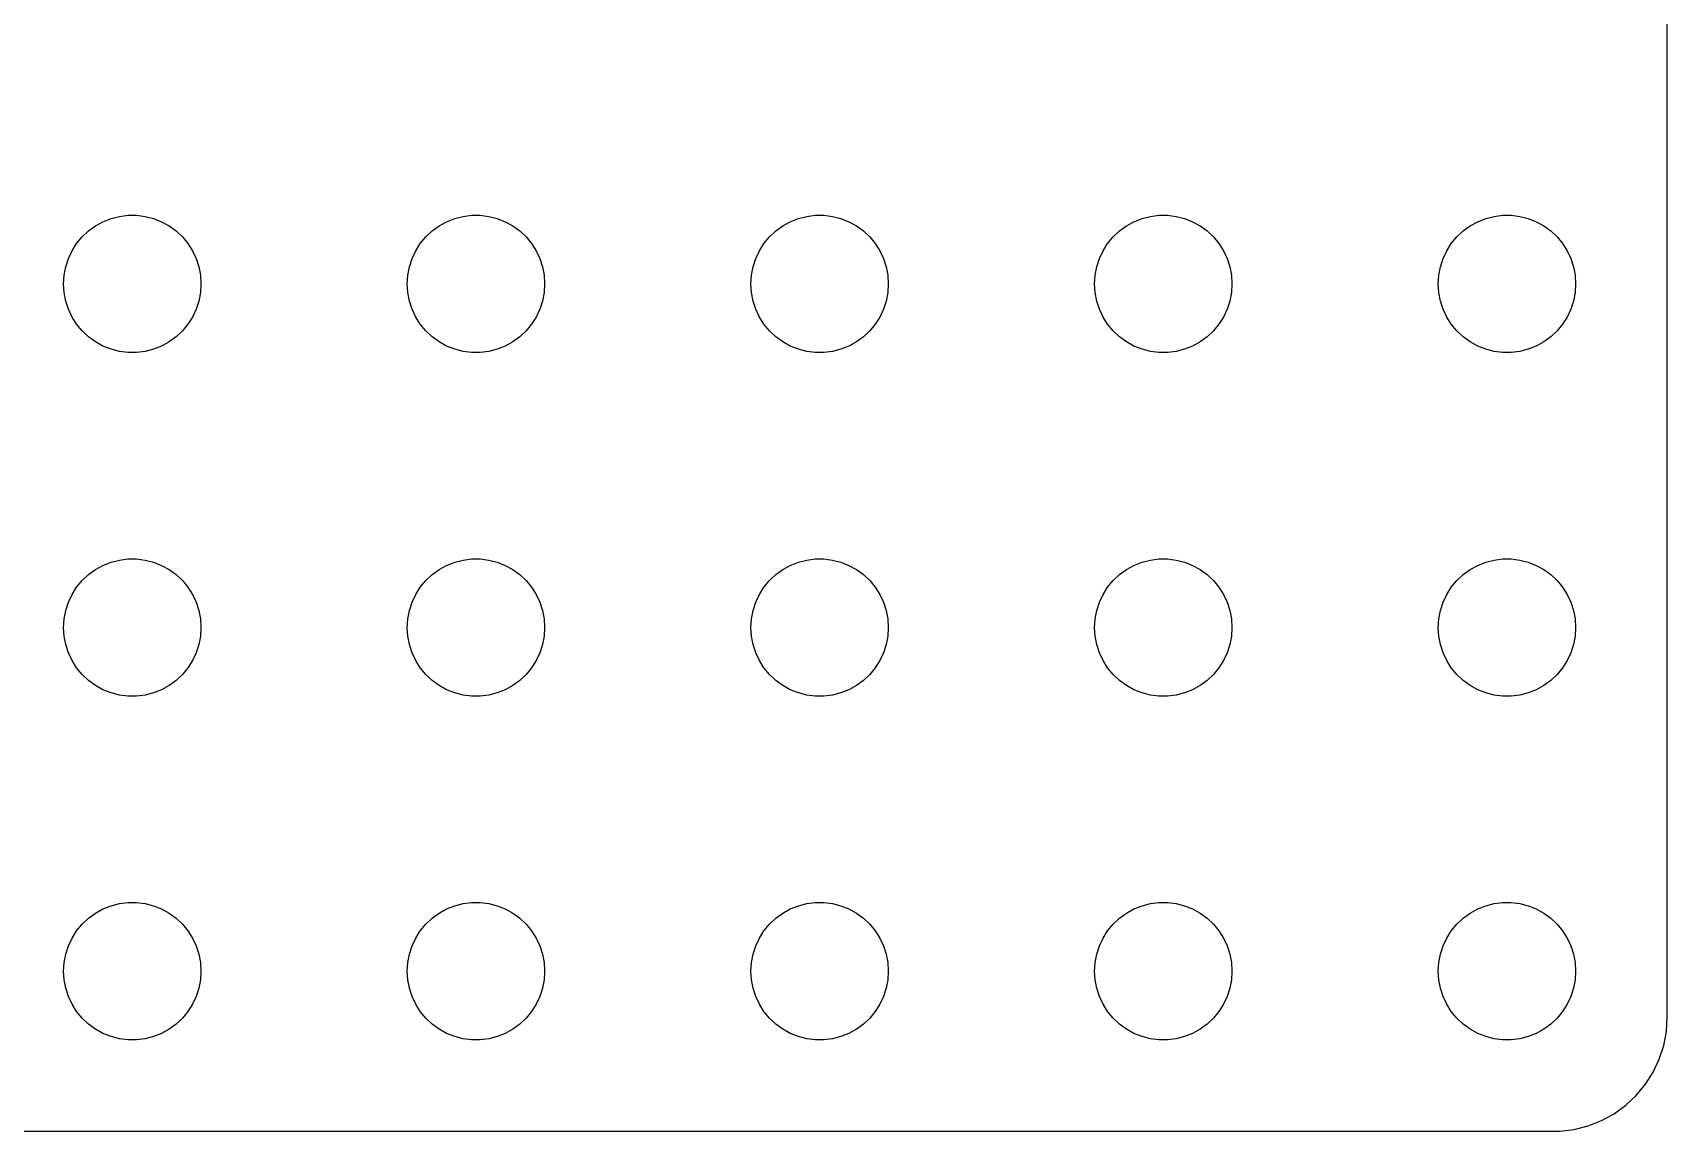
# Model space of a CAD drawing. Header units: metres. Extents: x -134 to 134, y 62 to 280.
# Drawn here: x 63.2 to 134.5, y 62 to 110 of the extents above; entities that cross this region are included whole.
import ezdxf

# ---------------------------------------------------------------- set-up
doc = ezdxf.new("R2010")
doc.units = ezdxf.units.M

msp = doc.modelspace()

# ---------------------------------------------------------------- linework, layer by layer
for p, q in [((134.5, 67), (134.5, 161)), ((65.3131, 101.054), (65.5877, 101.312)), ((65.5877, 101.312), (65.8925, 101.533)), ((65.8925, 101.533), (66.2227, 101.714)), ((66.2227, 101.714), (66.573, 101.853)), ((66.573, 101.853), (66.9379, 101.947)), ((66.9379, 101.947), (67.3116, 101.994)), ((67.3116, 101.994), (67.6884, 101.994)), ((67.6884, 101.994), (68.0621, 101.947)), ((68.0621, 101.947), (68.427, 101.853)), ((68.427, 101.853), (68.7773, 101.714)), ((68.7773, 101.714), (69.1075, 101.533)), ((69.1075, 101.533), (69.4123, 101.312)), ((69.4123, 101.312), (69.6869, 101.054)), ((80.3131, 101.054), (80.5877, 101.312)), ((80.5877, 101.312), (80.8925, 101.533)), ((80.8925, 101.533), (81.2227, 101.714)), ((81.2227, 101.714), (81.573, 101.853)), ((81.573, 101.853), (81.9379, 101.947)), ((81.9379, 101.947), (82.3116, 101.994)), ((82.3116, 101.994), (82.6884, 101.994)), ((82.6884, 101.994), (83.0621, 101.947)), ((83.0621, 101.947), (83.427, 101.853)), ((83.427, 101.853), (83.7773, 101.714)), ((83.7773, 101.714), (84.1075, 101.533)), ((84.1075, 101.533), (84.4123, 101.312)), ((84.4123, 101.312), (84.6869, 101.054)), ((95.3131, 101.054), (95.5877, 101.312)), ((95.5877, 101.312), (95.8925, 101.533)), ((95.8925, 101.533), (96.2227, 101.714)), ((96.2227, 101.714), (96.573, 101.853)), ((96.573, 101.853), (96.9379, 101.947)), ((96.9379, 101.947), (97.3116, 101.994)), ((97.3116, 101.994), (97.6884, 101.994)), ((97.6884, 101.994), (98.0621, 101.947)), ((98.0621, 101.947), (98.427, 101.853)), ((98.427, 101.853), (98.7773, 101.714)), ((98.7773, 101.714), (99.1075, 101.533)), ((99.1075, 101.533), (99.4123, 101.312)), ((99.4123, 101.312), (99.6869, 101.054)), ((110.313, 101.054), (110.588, 101.312)), ((110.588, 101.312), (110.893, 101.533)), ((110.893, 101.533), (111.223, 101.714)), ((111.223, 101.714), (111.573, 101.853)), ((111.573, 101.853), (111.938, 101.947)), ((111.938, 101.947), (112.312, 101.994)), ((112.312, 101.994), (112.688, 101.994)), ((112.688, 101.994), (113.062, 101.947)), ((113.062, 101.947), (113.427, 101.853)), ((113.427, 101.853), (113.777, 101.714)), ((113.777, 101.714), (114.107, 101.533)), ((114.107, 101.533), (114.412, 101.312)), ((114.412, 101.312), (114.687, 101.054)), ((125.313, 101.054), (125.588, 101.312)), ((125.588, 101.312), (125.893, 101.533)), ((125.893, 101.533), (126.223, 101.714)), ((126.223, 101.714), (126.573, 101.853)), ((126.573, 101.853), (126.938, 101.947)), ((126.938, 101.947), (127.312, 101.994)), ((127.312, 101.994), (127.688, 101.994)), ((127.688, 101.994), (128.062, 101.947)), ((128.062, 101.947), (128.427, 101.853)), ((128.427, 101.853), (128.777, 101.714)), ((128.777, 101.714), (129.107, 101.533)), ((129.107, 101.533), (129.412, 101.312)), ((129.412, 101.312), (129.687, 101.054)), ((64.8711, 100.445), (65.073, 100.763)), ((65.073, 100.763), (65.3131, 101.054)), ((69.6869, 101.054), (69.927, 100.763)), ((69.927, 100.763), (70.1289, 100.445)), ((79.8711, 100.445), (80.073, 100.763)), ((80.073, 100.763), (80.3131, 101.054)), ((84.6869, 101.054), (84.927, 100.763)), ((84.927, 100.763), (85.1289, 100.445)), ((94.8711, 100.445), (95.073, 100.763)), ((95.073, 100.763), (95.3131, 101.054)), ((99.6869, 101.054), (99.927, 100.763)), ((99.927, 100.763), (100.129, 100.445)), ((109.871, 100.445), (110.073, 100.763)), ((110.073, 100.763), (110.313, 101.054)), ((114.687, 101.054), (114.927, 100.763)), ((114.927, 100.763), (115.129, 100.445)), ((124.871, 100.445), (125.073, 100.763)), ((125.073, 100.763), (125.313, 101.054)), ((129.687, 101.054), (129.927, 100.763)), ((129.927, 100.763), (130.129, 100.445)), ((64.5943, 99.7461), (64.7107, 100.104)), ((64.7107, 100.104), (64.8711, 100.445)), ((70.1289, 100.445), (70.2893, 100.104)), ((70.2893, 100.104), (70.4057, 99.7461)), ((79.5943, 99.7461), (79.7107, 100.104)), ((79.7107, 100.104), (79.8711, 100.445)), ((85.1289, 100.445), (85.2893, 100.104)), ((85.2893, 100.104), (85.4057, 99.7461)), ((94.5943, 99.7461), (94.7107, 100.104)), ((94.7107, 100.104), (94.8711, 100.445)), ((100.129, 100.445), (100.289, 100.104)), ((100.289, 100.104), (100.406, 99.7461)), ((109.594, 99.7461), (109.711, 100.104)), ((109.711, 100.104), (109.871, 100.445)), ((115.129, 100.445), (115.289, 100.104)), ((115.289, 100.104), (115.406, 99.7461)), ((124.594, 99.7461), (124.711, 100.104)), ((124.711, 100.104), (124.871, 100.445)), ((130.129, 100.445), (130.289, 100.104)), ((130.289, 100.104), (130.406, 99.7461)), ((64.5, 99), (64.5237, 99.376)), ((64.5237, 99.376), (64.5943, 99.7461)), ((70.4057, 99.7461), (70.4763, 99.376)), ((70.4763, 99.376), (70.5, 99)), ((79.5, 99), (79.5237, 99.376)), ((79.5237, 99.376), (79.5943, 99.7461)), ((85.4057, 99.7461), (85.4763, 99.376)), ((85.4763, 99.376), (85.5, 99)), ((94.5, 99), (94.5237, 99.376)), ((94.5237, 99.376), (94.5943, 99.7461)), ((100.406, 99.7461), (100.476, 99.376)), ((100.476, 99.376), (100.5, 99)), ((109.5, 99), (109.524, 99.376)), ((109.524, 99.376), (109.594, 99.7461)), ((115.406, 99.7461), (115.476, 99.376)), ((115.476, 99.376), (115.5, 99)), ((124.5, 99), (124.524, 99.376)), ((124.524, 99.376), (124.594, 99.7461)), ((130.406, 99.7461), (130.476, 99.376)), ((130.476, 99.376), (130.5, 99)), ((64.5237, 98.624), (64.5, 99)), ((64.5943, 98.2539), (64.5237, 98.624)), ((70.4763, 98.624), (70.4057, 98.2539)), ((70.5, 99), (70.4763, 98.624)), ((79.5237, 98.624), (79.5, 99)), ((79.5943, 98.2539), (79.5237, 98.624)), ((85.4763, 98.624), (85.4057, 98.2539)), ((85.5, 99), (85.4763, 98.624)), ((94.5237, 98.624), (94.5, 99)), ((94.5943, 98.2539), (94.5237, 98.624)), ((100.476, 98.624), (100.406, 98.2539)), ((100.5, 99), (100.476, 98.624)), ((109.524, 98.624), (109.5, 99)), ((109.594, 98.2539), (109.524, 98.624)), ((115.476, 98.624), (115.406, 98.2539)), ((115.5, 99), (115.476, 98.624)), ((124.524, 98.624), (124.5, 99)), ((124.594, 98.2539), (124.524, 98.624)), ((130.476, 98.624), (130.406, 98.2539)), ((130.5, 99), (130.476, 98.624)), ((64.7107, 97.8956), (64.5943, 98.2539)), ((64.8711, 97.5547), (64.7107, 97.8956)), ((70.2893, 97.8956), (70.1289, 97.5547)), ((70.4057, 98.2539), (70.2893, 97.8956)), ((79.7107, 97.8956), (79.5943, 98.2539)), ((79.8711, 97.5547), (79.7107, 97.8956)), ((85.2893, 97.8956), (85.1289, 97.5547)), ((85.4057, 98.2539), (85.2893, 97.8956)), ((94.7107, 97.8956), (94.5943, 98.2539)), ((94.8711, 97.5547), (94.7107, 97.8956)), ((100.289, 97.8956), (100.129, 97.5547)), ((100.406, 98.2539), (100.289, 97.8956)), ((109.711, 97.8956), (109.594, 98.2539)), ((109.871, 97.5547), (109.711, 97.8956)), ((115.289, 97.8956), (115.129, 97.5547)), ((115.406, 98.2539), (115.289, 97.8956)), ((124.711, 97.8956), (124.594, 98.2539)), ((124.871, 97.5547), (124.711, 97.8956)), ((130.289, 97.8956), (130.129, 97.5547)), ((130.406, 98.2539), (130.289, 97.8956)), ((65.073, 97.2366), (64.8711, 97.5547)), ((65.3131, 96.9464), (65.073, 97.2366)), ((69.927, 97.2366), (69.6869, 96.9464)), ((70.1289, 97.5547), (69.927, 97.2366)), ((80.073, 97.2366), (79.8711, 97.5547)), ((80.3131, 96.9464), (80.073, 97.2366)), ((84.927, 97.2366), (84.6869, 96.9464)), ((85.1289, 97.5547), (84.927, 97.2366)), ((95.073, 97.2366), (94.8711, 97.5547)), ((95.3131, 96.9464), (95.073, 97.2366)), ((99.927, 97.2366), (99.6869, 96.9464)), ((100.129, 97.5547), (99.927, 97.2366)), ((110.073, 97.2366), (109.871, 97.5547)), ((110.313, 96.9464), (110.073, 97.2366)), ((114.927, 97.2366), (114.687, 96.9464)), ((115.129, 97.5547), (114.927, 97.2366)), ((125.073, 97.2366), (124.871, 97.5547)), ((125.313, 96.9464), (125.073, 97.2366)), ((129.927, 97.2366), (129.687, 96.9464)), ((130.129, 97.5547), (129.927, 97.2366)), ((65.5877, 96.6885), (65.3131, 96.9464)), ((65.8925, 96.467), (65.5877, 96.6885)), ((66.2227, 96.2855), (65.8925, 96.467)), ((69.1075, 96.467), (68.7773, 96.2855)), ((69.4123, 96.6885), (69.1075, 96.467)), ((69.6869, 96.9464), (69.4123, 96.6885)), ((80.5877, 96.6885), (80.3131, 96.9464)), ((80.8925, 96.467), (80.5877, 96.6885)), ((81.2227, 96.2855), (80.8925, 96.467)), ((84.1075, 96.467), (83.7773, 96.2855)), ((84.4123, 96.6885), (84.1075, 96.467)), ((84.6869, 96.9464), (84.4123, 96.6885)), ((95.5877, 96.6885), (95.3131, 96.9464)), ((95.8925, 96.467), (95.5877, 96.6885)), ((96.2227, 96.2855), (95.8925, 96.467)), ((99.1075, 96.467), (98.7773, 96.2855)), ((99.4123, 96.6885), (99.1075, 96.467)), ((99.6869, 96.9464), (99.4123, 96.6885)), ((110.588, 96.6885), (110.313, 96.9464)), ((110.893, 96.467), (110.588, 96.6885)), ((111.223, 96.2855), (110.893, 96.467)), ((114.107, 96.467), (113.777, 96.2855)), ((114.412, 96.6885), (114.107, 96.467)), ((114.687, 96.9464), (114.412, 96.6885)), ((125.588, 96.6885), (125.313, 96.9464)), ((125.893, 96.467), (125.588, 96.6885)), ((126.223, 96.2855), (125.893, 96.467)), ((129.107, 96.467), (128.777, 96.2855)), ((129.412, 96.6885), (129.107, 96.467)), ((129.687, 96.9464), (129.412, 96.6885)), ((66.573, 96.1468), (66.2227, 96.2855)), ((66.9379, 96.0531), (66.573, 96.1468)), ((67.3116, 96.0059), (66.9379, 96.0531)), ((67.6884, 96.0059), (67.3116, 96.0059)), ((68.0621, 96.0531), (67.6884, 96.0059)), ((68.427, 96.1468), (68.0621, 96.0531)), ((68.7773, 96.2855), (68.427, 96.1468)), ((81.573, 96.1468), (81.2227, 96.2855)), ((81.9379, 96.0531), (81.573, 96.1468)), ((82.3116, 96.0059), (81.9379, 96.0531)), ((82.6884, 96.0059), (82.3116, 96.0059)), ((83.0621, 96.0531), (82.6884, 96.0059)), ((83.427, 96.1468), (83.0621, 96.0531)), ((83.7773, 96.2855), (83.427, 96.1468)), ((96.573, 96.1468), (96.2227, 96.2855)), ((96.9379, 96.0531), (96.573, 96.1468)), ((97.3116, 96.0059), (96.9379, 96.0531)), ((97.6884, 96.0059), (97.3116, 96.0059)), ((98.0621, 96.0531), (97.6884, 96.0059)), ((98.427, 96.1468), (98.0621, 96.0531)), ((98.7773, 96.2855), (98.427, 96.1468)), ((111.573, 96.1468), (111.223, 96.2855)), ((111.938, 96.0531), (111.573, 96.1468)), ((112.312, 96.0059), (111.938, 96.0531)), ((112.688, 96.0059), (112.312, 96.0059)), ((113.062, 96.0531), (112.688, 96.0059)), ((113.427, 96.1468), (113.062, 96.0531)), ((113.777, 96.2855), (113.427, 96.1468)), ((126.573, 96.1468), (126.223, 96.2855)), ((126.938, 96.0531), (126.573, 96.1468)), ((127.312, 96.0059), (126.938, 96.0531)), ((127.688, 96.0059), (127.312, 96.0059)), ((128.062, 96.0531), (127.688, 96.0059)), ((128.427, 96.1468), (128.062, 96.0531)), ((128.777, 96.2855), (128.427, 96.1468)), ((65.5877, 86.3116), (65.8925, 86.533)), ((65.8925, 86.533), (66.2227, 86.7145)), ((66.2227, 86.7145), (66.573, 86.8532)), ((66.573, 86.8532), (66.9379, 86.9469)), ((66.9379, 86.9469), (67.3116, 86.9941)), ((67.3116, 86.9941), (67.6884, 86.9941)), ((67.6884, 86.9941), (68.0621, 86.9469)), ((68.0621, 86.9469), (68.427, 86.8532)), ((68.427, 86.8532), (68.7773, 86.7145)), ((68.7773, 86.7145), (69.1075, 86.533)), ((69.1075, 86.533), (69.4123, 86.3116)), ((80.5877, 86.3116), (80.8925, 86.533)), ((80.8925, 86.533), (81.2227, 86.7145)), ((81.2227, 86.7145), (81.573, 86.8532)), ((81.573, 86.8532), (81.9379, 86.9469)), ((81.9379, 86.9469), (82.3116, 86.9941)), ((82.3116, 86.9941), (82.6884, 86.9941)), ((82.6884, 86.9941), (83.0621, 86.9469)), ((83.0621, 86.9469), (83.427, 86.8532)), ((83.427, 86.8532), (83.7773, 86.7145)), ((83.7773, 86.7145), (84.1075, 86.533)), ((84.1075, 86.533), (84.4123, 86.3116)), ((95.5877, 86.3116), (95.8925, 86.533)), ((95.8925, 86.533), (96.2227, 86.7145)), ((96.2227, 86.7145), (96.573, 86.8532)), ((96.573, 86.8532), (96.9379, 86.9469)), ((96.9379, 86.9469), (97.3116, 86.9941)), ((97.3116, 86.9941), (97.6884, 86.9941)), ((97.6884, 86.9941), (98.0621, 86.9469)), ((98.0621, 86.9469), (98.427, 86.8532)), ((98.427, 86.8532), (98.7773, 86.7145)), ((98.7773, 86.7145), (99.1075, 86.533)), ((99.1075, 86.533), (99.4123, 86.3116)), ((110.588, 86.3116), (110.893, 86.533)), ((110.893, 86.533), (111.223, 86.7145)), ((111.223, 86.7145), (111.573, 86.8532)), ((111.573, 86.8532), (111.938, 86.9469)), ((111.938, 86.9469), (112.312, 86.9941)), ((112.312, 86.9941), (112.688, 86.9941)), ((112.688, 86.9941), (113.062, 86.9469)), ((113.062, 86.9469), (113.427, 86.8532)), ((113.427, 86.8532), (113.777, 86.7145)), ((113.777, 86.7145), (114.107, 86.533)), ((114.107, 86.533), (114.412, 86.3116)), ((125.588, 86.3116), (125.893, 86.533)), ((125.893, 86.533), (126.223, 86.7145)), ((126.223, 86.7145), (126.573, 86.8532)), ((126.573, 86.8532), (126.938, 86.9469)), ((126.938, 86.9469), (127.312, 86.9941)), ((127.312, 86.9941), (127.688, 86.9941)), ((127.688, 86.9941), (128.062, 86.9469)), ((128.062, 86.9469), (128.427, 86.8532)), ((128.427, 86.8532), (128.777, 86.7145)), ((128.777, 86.7145), (129.107, 86.533)), ((129.107, 86.533), (129.412, 86.3116)), ((64.8711, 85.4453), (65.073, 85.7634)), ((65.073, 85.7634), (65.3131, 86.0536)), ((65.3131, 86.0536), (65.5877, 86.3116)), ((69.4123, 86.3116), (69.6869, 86.0536)), ((69.6869, 86.0536), (69.927, 85.7634)), ((69.927, 85.7634), (70.1289, 85.4453)), ((79.8711, 85.4453), (80.073, 85.7634)), ((80.073, 85.7634), (80.3131, 86.0536)), ((80.3131, 86.0536), (80.5877, 86.3116)), ((84.4123, 86.3116), (84.6869, 86.0536)), ((84.6869, 86.0536), (84.927, 85.7634)), ((84.927, 85.7634), (85.1289, 85.4453)), ((94.8711, 85.4453), (95.073, 85.7634)), ((95.073, 85.7634), (95.3131, 86.0536)), ((95.3131, 86.0536), (95.5877, 86.3116)), ((99.4123, 86.3116), (99.6869, 86.0536)), ((99.6869, 86.0536), (99.927, 85.7634)), ((99.927, 85.7634), (100.129, 85.4453)), ((109.871, 85.4453), (110.073, 85.7634)), ((110.073, 85.7634), (110.313, 86.0536)), ((110.313, 86.0536), (110.588, 86.3116)), ((114.412, 86.3116), (114.687, 86.0536)), ((114.687, 86.0536), (114.927, 85.7634)), ((114.927, 85.7634), (115.129, 85.4453)), ((124.871, 85.4453), (125.073, 85.7634)), ((125.073, 85.7634), (125.313, 86.0536)), ((125.313, 86.0536), (125.588, 86.3116)), ((129.412, 86.3116), (129.687, 86.0536)), ((129.687, 86.0536), (129.927, 85.7634)), ((129.927, 85.7634), (130.129, 85.4453)), ((64.5943, 84.7461), (64.7107, 85.1044)), ((64.7107, 85.1044), (64.8711, 85.4453)), ((70.1289, 85.4453), (70.2893, 85.1044)), ((70.2893, 85.1044), (70.4057, 84.7461)), ((79.5943, 84.7461), (79.7107, 85.1044)), ((79.7107, 85.1044), (79.8711, 85.4453)), ((85.1289, 85.4453), (85.2893, 85.1044)), ((85.2893, 85.1044), (85.4057, 84.7461)), ((94.5943, 84.7461), (94.7107, 85.1044)), ((94.7107, 85.1044), (94.8711, 85.4453)), ((100.129, 85.4453), (100.289, 85.1044)), ((100.289, 85.1044), (100.406, 84.7461)), ((109.594, 84.7461), (109.711, 85.1044)), ((109.711, 85.1044), (109.871, 85.4453)), ((115.129, 85.4453), (115.289, 85.1044)), ((115.289, 85.1044), (115.406, 84.7461)), ((124.594, 84.7461), (124.711, 85.1044)), ((124.711, 85.1044), (124.871, 85.4453)), ((130.129, 85.4453), (130.289, 85.1044)), ((130.289, 85.1044), (130.406, 84.7461)), ((64.5, 84), (64.5237, 84.376)), ((64.5237, 84.376), (64.5943, 84.7461)), ((70.4057, 84.7461), (70.4763, 84.376)), ((70.4763, 84.376), (70.5, 84)), ((79.5, 84), (79.5237, 84.376)), ((79.5237, 84.376), (79.5943, 84.7461)), ((85.4057, 84.7461), (85.4763, 84.376)), ((85.4763, 84.376), (85.5, 84)), ((94.5, 84), (94.5237, 84.376)), ((94.5237, 84.376), (94.5943, 84.7461)), ((100.406, 84.7461), (100.476, 84.376)), ((100.476, 84.376), (100.5, 84)), ((109.5, 84), (109.524, 84.376)), ((109.524, 84.376), (109.594, 84.7461)), ((115.406, 84.7461), (115.476, 84.376)), ((115.476, 84.376), (115.5, 84)), ((124.5, 84), (124.524, 84.376)), ((124.524, 84.376), (124.594, 84.7461)), ((130.406, 84.7461), (130.476, 84.376)), ((130.476, 84.376), (130.5, 84)), ((64.5237, 83.624), (64.5, 84)), ((64.5943, 83.2539), (64.5237, 83.624)), ((70.4763, 83.624), (70.4057, 83.2539)), ((70.5, 84), (70.4763, 83.624)), ((79.5237, 83.624), (79.5, 84)), ((79.5943, 83.2539), (79.5237, 83.624)), ((85.4763, 83.624), (85.4057, 83.2539)), ((85.5, 84), (85.4763, 83.624)), ((94.5237, 83.624), (94.5, 84)), ((94.5943, 83.2539), (94.5237, 83.624)), ((100.476, 83.624), (100.406, 83.2539)), ((100.5, 84), (100.476, 83.624)), ((109.524, 83.624), (109.5, 84)), ((109.594, 83.2539), (109.524, 83.624)), ((115.476, 83.624), (115.406, 83.2539)), ((115.5, 84), (115.476, 83.624)), ((124.524, 83.624), (124.5, 84)), ((124.594, 83.2539), (124.524, 83.624)), ((130.476, 83.624), (130.406, 83.2539)), ((130.5, 84), (130.476, 83.624)), ((64.7107, 82.8956), (64.5943, 83.2539)), ((64.8711, 82.5547), (64.7107, 82.8956)), ((70.2893, 82.8956), (70.1289, 82.5547)), ((70.4057, 83.2539), (70.2893, 82.8956)), ((79.7107, 82.8956), (79.5943, 83.2539)), ((79.8711, 82.5547), (79.7107, 82.8956)), ((85.2893, 82.8956), (85.1289, 82.5547)), ((85.4057, 83.2539), (85.2893, 82.8956)), ((94.7107, 82.8956), (94.5943, 83.2539)), ((94.8711, 82.5547), (94.7107, 82.8956)), ((100.289, 82.8956), (100.129, 82.5547)), ((100.406, 83.2539), (100.289, 82.8956)), ((109.711, 82.8956), (109.594, 83.2539)), ((109.871, 82.5547), (109.711, 82.8956)), ((115.289, 82.8956), (115.129, 82.5547)), ((115.406, 83.2539), (115.289, 82.8956)), ((124.711, 82.8956), (124.594, 83.2539)), ((124.871, 82.5547), (124.711, 82.8956)), ((130.289, 82.8956), (130.129, 82.5547)), ((130.406, 83.2539), (130.289, 82.8956)), ((65.073, 82.2366), (64.8711, 82.5547)), ((65.3131, 81.9464), (65.073, 82.2366)), ((69.927, 82.2366), (69.6869, 81.9464)), ((70.1289, 82.5547), (69.927, 82.2366)), ((80.073, 82.2366), (79.8711, 82.5547)), ((80.3131, 81.9464), (80.073, 82.2366)), ((84.927, 82.2366), (84.6869, 81.9464)), ((85.1289, 82.5547), (84.927, 82.2366)), ((95.073, 82.2366), (94.8711, 82.5547)), ((95.3131, 81.9464), (95.073, 82.2366)), ((99.927, 82.2366), (99.6869, 81.9464)), ((100.129, 82.5547), (99.927, 82.2366)), ((110.073, 82.2366), (109.871, 82.5547)), ((110.313, 81.9464), (110.073, 82.2366)), ((114.927, 82.2366), (114.687, 81.9464)), ((115.129, 82.5547), (114.927, 82.2366)), ((125.073, 82.2366), (124.871, 82.5547)), ((125.313, 81.9464), (125.073, 82.2366)), ((129.927, 82.2366), (129.687, 81.9464)), ((130.129, 82.5547), (129.927, 82.2366)), ((65.5877, 81.6885), (65.3131, 81.9464)), ((65.8925, 81.467), (65.5877, 81.6885)), ((66.2227, 81.2855), (65.8925, 81.467)), ((69.1075, 81.467), (68.7773, 81.2855)), ((69.4123, 81.6885), (69.1075, 81.467)), ((69.6869, 81.9464), (69.4123, 81.6885)), ((80.5877, 81.6885), (80.3131, 81.9464)), ((80.8925, 81.467), (80.5877, 81.6885)), ((81.2227, 81.2855), (80.8925, 81.467)), ((84.1075, 81.467), (83.7773, 81.2855)), ((84.4123, 81.6885), (84.1075, 81.467)), ((84.6869, 81.9464), (84.4123, 81.6885)), ((95.5877, 81.6885), (95.3131, 81.9464)), ((95.8925, 81.467), (95.5877, 81.6885)), ((96.2227, 81.2855), (95.8925, 81.467)), ((99.1075, 81.467), (98.7773, 81.2855)), ((99.4123, 81.6885), (99.1075, 81.467)), ((99.6869, 81.9464), (99.4123, 81.6885)), ((110.588, 81.6885), (110.313, 81.9464)), ((110.893, 81.467), (110.588, 81.6885)), ((111.223, 81.2855), (110.893, 81.467)), ((114.107, 81.467), (113.777, 81.2855)), ((114.412, 81.6885), (114.107, 81.467)), ((114.687, 81.9464), (114.412, 81.6885)), ((125.588, 81.6885), (125.313, 81.9464)), ((125.893, 81.467), (125.588, 81.6885)), ((126.223, 81.2855), (125.893, 81.467)), ((129.107, 81.467), (128.777, 81.2855)), ((129.412, 81.6885), (129.107, 81.467)), ((129.687, 81.9464), (129.412, 81.6885)), ((66.573, 81.1468), (66.2227, 81.2855)), ((66.9379, 81.0531), (66.573, 81.1468)), ((67.3116, 81.0059), (66.9379, 81.0531)), ((67.6884, 81.0059), (67.3116, 81.0059)), ((68.0621, 81.0531), (67.6884, 81.0059)), ((68.427, 81.1468), (68.0621, 81.0531)), ((68.7773, 81.2855), (68.427, 81.1468)), ((81.573, 81.1468), (81.2227, 81.2855)), ((81.9379, 81.0531), (81.573, 81.1468)), ((82.3116, 81.0059), (81.9379, 81.0531)), ((82.6884, 81.0059), (82.3116, 81.0059)), ((83.0621, 81.0531), (82.6884, 81.0059)), ((83.427, 81.1468), (83.0621, 81.0531)), ((83.7773, 81.2855), (83.427, 81.1468)), ((96.573, 81.1468), (96.2227, 81.2855)), ((96.9379, 81.0531), (96.573, 81.1468)), ((97.3116, 81.0059), (96.9379, 81.0531)), ((97.6884, 81.0059), (97.3116, 81.0059)), ((98.0621, 81.0531), (97.6884, 81.0059)), ((98.427, 81.1468), (98.0621, 81.0531)), ((98.7773, 81.2855), (98.427, 81.1468)), ((111.573, 81.1468), (111.223, 81.2855)), ((111.938, 81.0531), (111.573, 81.1468)), ((112.312, 81.0059), (111.938, 81.0531)), ((112.688, 81.0059), (112.312, 81.0059)), ((113.062, 81.0531), (112.688, 81.0059)), ((113.427, 81.1468), (113.062, 81.0531)), ((113.777, 81.2855), (113.427, 81.1468)), ((126.573, 81.1468), (126.223, 81.2855)), ((126.938, 81.0531), (126.573, 81.1468)), ((127.312, 81.0059), (126.938, 81.0531)), ((127.688, 81.0059), (127.312, 81.0059)), ((128.062, 81.0531), (127.688, 81.0059)), ((128.427, 81.1468), (128.062, 81.0531)), ((128.777, 81.2855), (128.427, 81.1468)), ((65.5877, 71.3115), (65.8925, 71.533)), ((65.8925, 71.533), (66.2227, 71.7145)), ((66.2227, 71.7145), (66.573, 71.8532)), ((66.573, 71.8532), (66.9379, 71.9469)), ((66.9379, 71.9469), (67.3116, 71.9941)), ((67.3116, 71.9941), (67.6884, 71.9941)), ((67.6884, 71.9941), (68.0621, 71.9469)), ((68.0621, 71.9469), (68.427, 71.8532)), ((68.427, 71.8532), (68.7773, 71.7145)), ((68.7773, 71.7145), (69.1075, 71.533)), ((69.1075, 71.533), (69.4123, 71.3115)), ((80.5877, 71.3115), (80.8925, 71.533)), ((80.8925, 71.533), (81.2227, 71.7145)), ((81.2227, 71.7145), (81.573, 71.8532)), ((81.573, 71.8532), (81.9379, 71.9469)), ((81.9379, 71.9469), (82.3116, 71.9941)), ((82.3116, 71.9941), (82.6884, 71.9941)), ((82.6884, 71.9941), (83.0621, 71.9469)), ((83.0621, 71.9469), (83.427, 71.8532)), ((83.427, 71.8532), (83.7773, 71.7145)), ((83.7773, 71.7145), (84.1075, 71.533)), ((84.1075, 71.533), (84.4123, 71.3115)), ((95.5877, 71.3115), (95.8925, 71.533)), ((95.8925, 71.533), (96.2227, 71.7145)), ((96.2227, 71.7145), (96.573, 71.8532)), ((96.573, 71.8532), (96.9379, 71.9469)), ((96.9379, 71.9469), (97.3116, 71.9941)), ((97.3116, 71.9941), (97.6884, 71.9941)), ((97.6884, 71.9941), (98.0621, 71.9469)), ((98.0621, 71.9469), (98.427, 71.8532)), ((98.427, 71.8532), (98.7773, 71.7145)), ((98.7773, 71.7145), (99.1075, 71.533)), ((99.1075, 71.533), (99.4123, 71.3115)), ((110.588, 71.3115), (110.893, 71.533)), ((110.893, 71.533), (111.223, 71.7145)), ((111.223, 71.7145), (111.573, 71.8532)), ((111.573, 71.8532), (111.938, 71.9469)), ((111.938, 71.9469), (112.312, 71.9941)), ((112.312, 71.9941), (112.688, 71.9941)), ((112.688, 71.9941), (113.062, 71.9469)), ((113.062, 71.9469), (113.427, 71.8532)), ((113.427, 71.8532), (113.777, 71.7145)), ((113.777, 71.7145), (114.107, 71.533)), ((114.107, 71.533), (114.412, 71.3115)), ((125.588, 71.3115), (125.893, 71.533)), ((125.893, 71.533), (126.223, 71.7145)), ((126.223, 71.7145), (126.573, 71.8532)), ((126.573, 71.8532), (126.938, 71.9469)), ((126.938, 71.9469), (127.312, 71.9941)), ((127.312, 71.9941), (127.688, 71.9941)), ((127.688, 71.9941), (128.062, 71.9469)), ((128.062, 71.9469), (128.427, 71.8532)), ((128.427, 71.8532), (128.777, 71.7145)), ((128.777, 71.7145), (129.107, 71.533)), ((129.107, 71.533), (129.412, 71.3115)), ((64.8711, 70.4453), (65.073, 70.7634)), ((65.073, 70.7634), (65.3131, 71.0536)), ((65.3131, 71.0536), (65.5877, 71.3115)), ((69.4123, 71.3115), (69.6869, 71.0536)), ((69.6869, 71.0536), (69.927, 70.7634)), ((69.927, 70.7634), (70.1289, 70.4453)), ((79.8711, 70.4453), (80.073, 70.7634)), ((80.073, 70.7634), (80.3131, 71.0536)), ((80.3131, 71.0536), (80.5877, 71.3115)), ((84.4123, 71.3115), (84.6869, 71.0536)), ((84.6869, 71.0536), (84.927, 70.7634)), ((84.927, 70.7634), (85.1289, 70.4453)), ((94.8711, 70.4453), (95.073, 70.7634)), ((95.073, 70.7634), (95.3131, 71.0536)), ((95.3131, 71.0536), (95.5877, 71.3115)), ((99.4123, 71.3115), (99.6869, 71.0536)), ((99.6869, 71.0536), (99.927, 70.7634)), ((99.927, 70.7634), (100.129, 70.4453)), ((109.871, 70.4453), (110.073, 70.7634)), ((110.073, 70.7634), (110.313, 71.0536)), ((110.313, 71.0536), (110.588, 71.3115)), ((114.412, 71.3115), (114.687, 71.0536)), ((114.687, 71.0536), (114.927, 70.7634)), ((114.927, 70.7634), (115.129, 70.4453)), ((124.871, 70.4453), (125.073, 70.7634)), ((125.073, 70.7634), (125.313, 71.0536)), ((125.313, 71.0536), (125.588, 71.3115)), ((129.412, 71.3115), (129.687, 71.0536)), ((129.687, 71.0536), (129.927, 70.7634)), ((129.927, 70.7634), (130.129, 70.4453)), ((64.5943, 69.7461), (64.7107, 70.1044)), ((64.7107, 70.1044), (64.8711, 70.4453)), ((70.1289, 70.4453), (70.2893, 70.1044)), ((70.2893, 70.1044), (70.4057, 69.7461)), ((79.5943, 69.7461), (79.7107, 70.1044)), ((79.7107, 70.1044), (79.8711, 70.4453)), ((85.1289, 70.4453), (85.2893, 70.1044)), ((85.2893, 70.1044), (85.4057, 69.7461)), ((94.5943, 69.7461), (94.7107, 70.1044)), ((94.7107, 70.1044), (94.8711, 70.4453)), ((100.129, 70.4453), (100.289, 70.1044)), ((100.289, 70.1044), (100.406, 69.7461)), ((109.594, 69.7461), (109.711, 70.1044)), ((109.711, 70.1044), (109.871, 70.4453)), ((115.129, 70.4453), (115.289, 70.1044)), ((115.289, 70.1044), (115.406, 69.7461)), ((124.594, 69.7461), (124.711, 70.1044)), ((124.711, 70.1044), (124.871, 70.4453)), ((130.129, 70.4453), (130.289, 70.1044)), ((130.289, 70.1044), (130.406, 69.7461)), ((64.5, 69), (64.5237, 69.376)), ((64.5237, 69.376), (64.5943, 69.7461)), ((70.4057, 69.7461), (70.4763, 69.376)), ((70.4763, 69.376), (70.5, 69)), ((79.5, 69), (79.5237, 69.376)), ((79.5237, 69.376), (79.5943, 69.7461)), ((85.4057, 69.7461), (85.4763, 69.376)), ((85.4763, 69.376), (85.5, 69)), ((94.5, 69), (94.5237, 69.376)), ((94.5237, 69.376), (94.5943, 69.7461)), ((100.406, 69.7461), (100.476, 69.376)), ((100.476, 69.376), (100.5, 69)), ((109.5, 69), (109.524, 69.376)), ((109.524, 69.376), (109.594, 69.7461)), ((115.406, 69.7461), (115.476, 69.376)), ((115.476, 69.376), (115.5, 69)), ((124.5, 69), (124.524, 69.376)), ((124.524, 69.376), (124.594, 69.7461)), ((130.406, 69.7461), (130.476, 69.376)), ((130.476, 69.376), (130.5, 69)), ((64.5237, 68.624), (64.5, 69)), ((64.5943, 68.2539), (64.5237, 68.624)), ((70.4763, 68.624), (70.4057, 68.2539)), ((70.5, 69), (70.4763, 68.624)), ((79.5237, 68.624), (79.5, 69)), ((79.5943, 68.2539), (79.5237, 68.624)), ((85.4763, 68.624), (85.4057, 68.2539)), ((85.5, 69), (85.4763, 68.624)), ((94.5237, 68.624), (94.5, 69)), ((94.5943, 68.2539), (94.5237, 68.624)), ((100.476, 68.624), (100.406, 68.2539)), ((100.5, 69), (100.476, 68.624)), ((109.524, 68.624), (109.5, 69)), ((109.594, 68.2539), (109.524, 68.624)), ((115.476, 68.624), (115.406, 68.2539)), ((115.5, 69), (115.476, 68.624)), ((124.524, 68.624), (124.5, 69)), ((124.594, 68.2539), (124.524, 68.624)), ((130.476, 68.624), (130.406, 68.2539)), ((130.5, 69), (130.476, 68.624)), ((64.7107, 67.8956), (64.5943, 68.2539)), ((64.8711, 67.5547), (64.7107, 67.8956)), ((70.2893, 67.8956), (70.1289, 67.5547)), ((70.4057, 68.2539), (70.2893, 67.8956)), ((79.7107, 67.8956), (79.5943, 68.2539)), ((79.8711, 67.5547), (79.7107, 67.8956)), ((85.2893, 67.8956), (85.1289, 67.5547)), ((85.4057, 68.2539), (85.2893, 67.8956)), ((94.7107, 67.8956), (94.5943, 68.2539)), ((94.8711, 67.5547), (94.7107, 67.8956)), ((100.289, 67.8956), (100.129, 67.5547)), ((100.406, 68.2539), (100.289, 67.8956)), ((109.711, 67.8956), (109.594, 68.2539)), ((109.871, 67.5547), (109.711, 67.8956)), ((115.289, 67.8956), (115.129, 67.5547)), ((115.406, 68.2539), (115.289, 67.8956)), ((124.711, 67.8956), (124.594, 68.2539)), ((124.871, 67.5547), (124.711, 67.8956)), ((130.289, 67.8956), (130.129, 67.5547)), ((130.406, 68.2539), (130.289, 67.8956)), ((65.073, 67.2366), (64.8711, 67.5547)), ((65.3131, 66.9464), (65.073, 67.2366)), ((69.927, 67.2366), (69.6869, 66.9464)), ((70.1289, 67.5547), (69.927, 67.2366)), ((80.073, 67.2366), (79.8711, 67.5547)), ((80.3131, 66.9464), (80.073, 67.2366)), ((84.927, 67.2366), (84.6869, 66.9464)), ((85.1289, 67.5547), (84.927, 67.2366)), ((95.073, 67.2366), (94.8711, 67.5547)), ((95.3131, 66.9464), (95.073, 67.2366)), ((99.927, 67.2366), (99.6869, 66.9464)), ((100.129, 67.5547), (99.927, 67.2366)), ((110.073, 67.2366), (109.871, 67.5547)), ((110.313, 66.9464), (110.073, 67.2366)), ((114.927, 67.2366), (114.687, 66.9464)), ((115.129, 67.5547), (114.927, 67.2366)), ((125.073, 67.2366), (124.871, 67.5547)), ((125.313, 66.9464), (125.073, 67.2366)), ((129.927, 67.2366), (129.687, 66.9464)), ((130.129, 67.5547), (129.927, 67.2366)), ((65.5877, 66.6885), (65.3131, 66.9464)), ((65.8925, 66.467), (65.5877, 66.6885)), ((66.2227, 66.2855), (65.8925, 66.467)), ((69.1075, 66.467), (68.7773, 66.2855)), ((69.4123, 66.6885), (69.1075, 66.467)), ((69.6869, 66.9464), (69.4123, 66.6885)), ((80.5877, 66.6885), (80.3131, 66.9464)), ((80.8925, 66.467), (80.5877, 66.6885)), ((81.2227, 66.2855), (80.8925, 66.467)), ((84.1075, 66.467), (83.7773, 66.2855)), ((84.4123, 66.6885), (84.1075, 66.467)), ((84.6869, 66.9464), (84.4123, 66.6885)), ((95.5877, 66.6885), (95.3131, 66.9464)), ((95.8925, 66.467), (95.5877, 66.6885)), ((96.2227, 66.2855), (95.8925, 66.467)), ((99.1075, 66.467), (98.7773, 66.2855)), ((99.4123, 66.6885), (99.1075, 66.467)), ((99.6869, 66.9464), (99.4123, 66.6885)), ((110.588, 66.6885), (110.313, 66.9464)), ((110.893, 66.467), (110.588, 66.6885)), ((111.223, 66.2855), (110.893, 66.467)), ((114.107, 66.467), (113.777, 66.2855)), ((114.412, 66.6885), (114.107, 66.467)), ((114.687, 66.9464), (114.412, 66.6885)), ((125.588, 66.6885), (125.313, 66.9464)), ((125.893, 66.467), (125.588, 66.6885)), ((126.223, 66.2855), (125.893, 66.467)), ((129.107, 66.467), (128.777, 66.2855)), ((129.412, 66.6885), (129.107, 66.467)), ((129.687, 66.9464), (129.412, 66.6885)), ((134.343, 65.7566), (134.461, 66.3733)), ((134.461, 66.3733), (134.5, 67)), ((66.573, 66.1468), (66.2227, 66.2855)), ((66.9379, 66.0531), (66.573, 66.1468)), ((67.3116, 66.0059), (66.9379, 66.0531)), ((67.6884, 66.0059), (67.3116, 66.0059)), ((68.0621, 66.0531), (67.6884, 66.0059)), ((68.427, 66.1468), (68.0621, 66.0531)), ((68.7773, 66.2855), (68.427, 66.1468)), ((81.573, 66.1468), (81.2227, 66.2855)), ((81.9379, 66.0531), (81.573, 66.1468)), ((82.3116, 66.0059), (81.9379, 66.0531)), ((82.6884, 66.0059), (82.3116, 66.0059)), ((83.0621, 66.0531), (82.6884, 66.0059)), ((83.427, 66.1468), (83.0621, 66.0531)), ((83.7773, 66.2855), (83.427, 66.1468)), ((96.573, 66.1468), (96.2227, 66.2855)), ((96.9379, 66.0531), (96.573, 66.1468)), ((97.3116, 66.0059), (96.9379, 66.0531)), ((97.6884, 66.0059), (97.3116, 66.0059)), ((98.0621, 66.0531), (97.6884, 66.0059)), ((98.427, 66.1468), (98.0621, 66.0531)), ((98.7773, 66.2855), (98.427, 66.1468)), ((111.573, 66.1468), (111.223, 66.2855)), ((111.938, 66.0531), (111.573, 66.1468)), ((112.312, 66.0059), (111.938, 66.0531)), ((112.688, 66.0059), (112.312, 66.0059)), ((113.062, 66.0531), (112.688, 66.0059)), ((113.427, 66.1468), (113.062, 66.0531)), ((113.777, 66.2855), (113.427, 66.1468)), ((126.573, 66.1468), (126.223, 66.2855)), ((126.938, 66.0531), (126.573, 66.1468)), ((127.312, 66.0059), (126.938, 66.0531)), ((127.688, 66.0059), (127.312, 66.0059)), ((128.062, 66.0531), (127.688, 66.0059)), ((128.427, 66.1468), (128.062, 66.0531)), ((128.777, 66.2855), (128.427, 66.1468)), ((134.149, 65.1594), (134.343, 65.7566)), ((133.882, 64.5912), (134.149, 65.1594)), ((133.545, 64.0611), (133.882, 64.5912)), ((132.687, 63.1474), (133.145, 63.5773)), ((133.145, 63.5773), (133.545, 64.0611)), ((132.179, 62.7784), (132.687, 63.1474)), ((129.814, 62.0099), (130.437, 62.0886)), ((130.437, 62.0886), (131.045, 62.2447)), ((131.045, 62.2447), (131.629, 62.4759)), ((131.629, 62.4759), (132.179, 62.7784)), ((-129.814, 62.0099), (129.814, 62.0099))]:
    msp.add_line(p, q)

doc.saveas('drawing.dxf')
